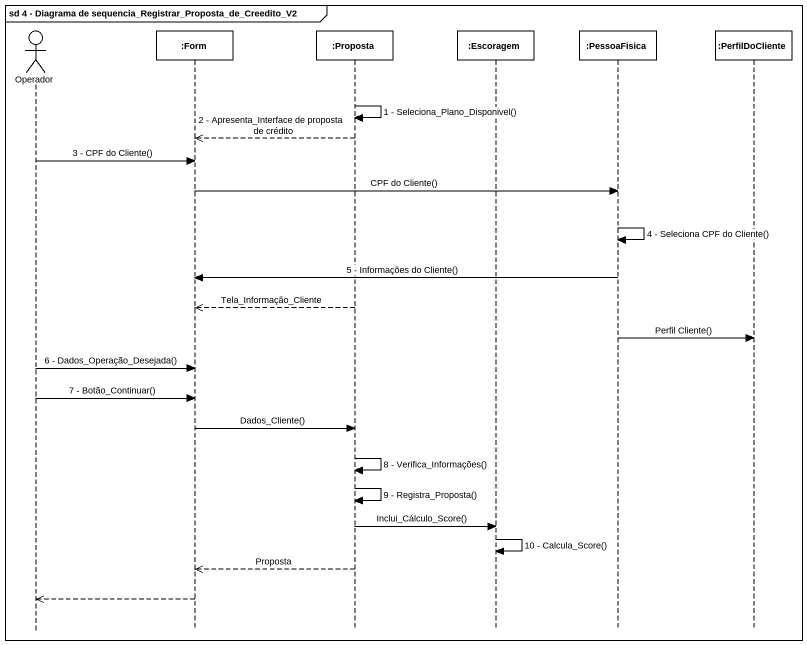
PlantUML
@startuml
mainframe sd 4 - Diagrama de sequencia_Registrar_Proposta_de_Creedito_V2
hide footbox
actor Operador
participant ":Form" as Form
participant ":Proposta" as Proposta
participant ":Escoragem" as Escoragem
participant ":PessoaFisica" as PessoaFisica
participant ":PerfilDoCliente" as PerfilDoCliente

Proposta -> Proposta : 1 - Seleciona_Plano_Disponivel()
Proposta -->> Form : 2 - Apresenta_Interface de proposta de crédito
Operador -> Form : 3 - CPF do Cliente()
Form -> PessoaFisica : CPF do Cliente()
PessoaFisica -> PessoaFisica : 4 - Seleciona CPF do Cliente()
PessoaFisica -> Form : 5 - Informações do Cliente()
Proposta -->> Form : Tela_Informação_Cliente
PessoaFisica -> PerfilDoCliente : Perfil Cliente()
Operador -> Form : 6 - Dados_Operação_Desejada()
Operador -> Form : 7 - Botão_Continuar()
Form -> Proposta : Dados_Cliente()
Proposta -> Proposta : 8 - Verifica_Informações()
Proposta -> Proposta : 9 - Registra_Proposta()
Proposta -> Escoragem : Inclui_Cálculo_Score()
Escoragem -> Escoragem : 10 - Calcula_Score()
Proposta -->> Form : Proposta
Form -->> Operador
@enduml
